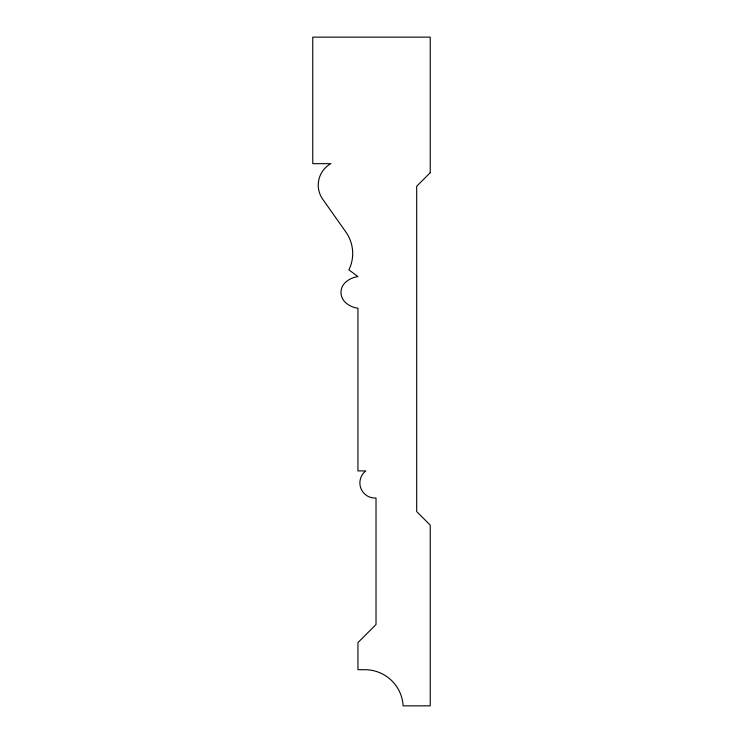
<?xml version="1.0" encoding="UTF-8"?>
<svg xmlns="http://www.w3.org/2000/svg" width="743" height="743" viewBox="0 0 743 743"><rect width="100%" height="100%" fill="white"/><g stroke="black" fill="none" stroke-linecap="round" stroke-linejoin="round"><path stroke-width="1.11" d="M430.234 172.701L416.684 186.252L416.684 511.565L430.234 525.125L430.234 705.85L403.124 705.85A38.302 38.302 0 0 0 364.72 669.703L357.95 669.703L357.95 642.593L376.014 624.519L376.014 498.014A15.12 15.12 0 0 1 365.825 470.904L357.95 470.904L357.95 308.243A22.764 22.764 0 0 1 345.346 302.401A13.55 13.55 0 0 1 345.346 282.461A22.764 22.764 0 0 1 357.95 276.619L348.913 269.839A37.215 37.215 0 0 0 345.876 232.011L322.731 199.245A24.528 24.528 0 0 1 330.839 163.664L312.766 163.664L312.766 37.15L430.234 37.15L430.234 172.701"/></g></svg>
